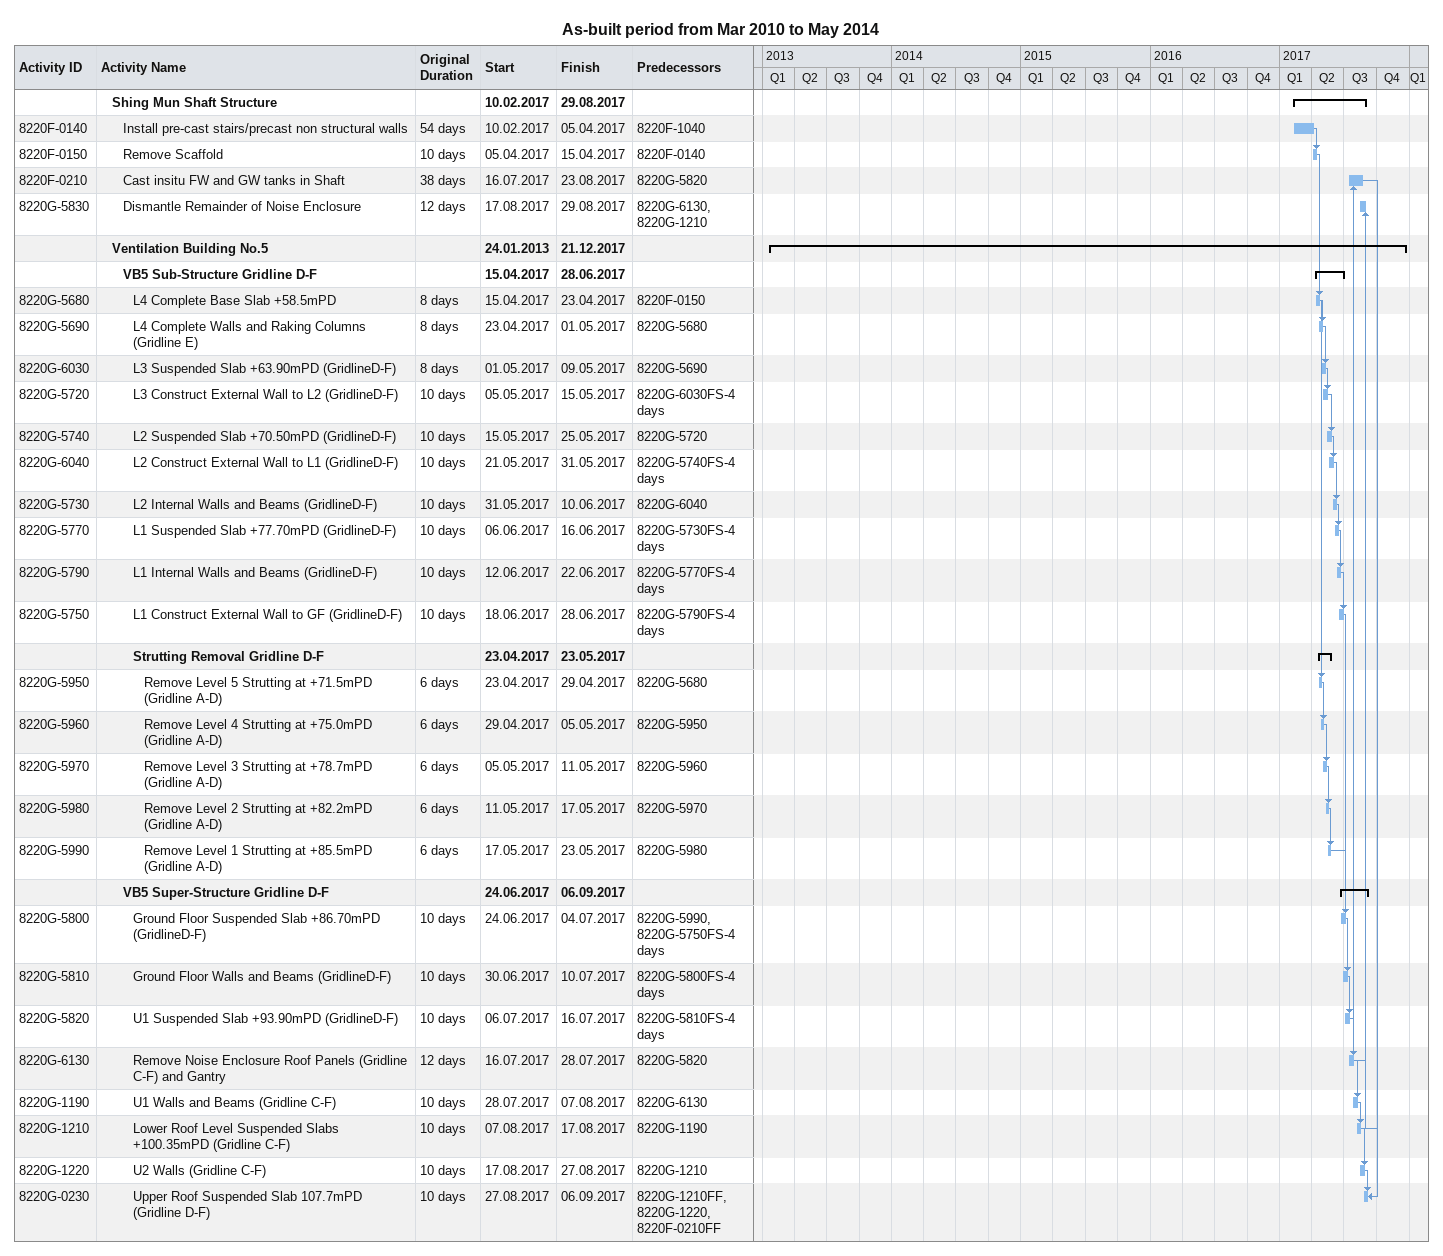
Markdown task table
As-built period from Mar 2010 to May 2014

| ID | Level | Task | Original duration | Start | Finish | Predecessors |
|---|---|---|---|---|---|---|
|  | 2 | **Shing Mun Shaft Structure** |  | 2017-02-10 | 2017-08-29 |  |
| 8220F-0140 | 3 | Install pre-cast stairs/precast non structural walls | 54d | 2017-02-10 | 2017-04-05 | 8220F-1040 |
| 8220F-0150 | 3 | Remove Scaffold | 10d | 2017-04-05 | 2017-04-15 | 8220F-0140 |
| 8220F-0210 | 3 | Cast insitu FW and GW tanks in Shaft | 38d | 2017-07-16 | 2017-08-23 | 8220G-5820 |
| 8220G-5830 | 3 | Dismantle Remainder of Noise Enclosure | 12d | 2017-08-17 | 2017-08-29 | 8220G-6130, 8220G-1210 |
|  | 2 | **Ventilation Building No.5** |  | 2013-01-24 | 2017-12-21 |  |
|  | 3 | **VB5 Sub-Structure Gridline D-F** |  | 2017-04-15 | 2017-06-28 |  |
| 8220G-5680 | 4 | L4 Complete Base Slab +58.5mPD | 8d | 2017-04-15 | 2017-04-23 | 8220F-0150 |
| 8220G-5690 | 4 | L4 Complete Walls and Raking Columns (Gridline E) | 8d | 2017-04-23 | 2017-05-01 | 8220G-5680 |
| 8220G-6030 | 4 | L3 Suspended Slab +63.90mPD (GridlineD-F) | 8d | 2017-05-01 | 2017-05-09 | 8220G-5690 |
| 8220G-5720 | 4 | L3 Construct External Wall to L2 (GridlineD-F) | 10d | 2017-05-05 | 2017-05-15 | 8220G-6030FS-4d |
| 8220G-5740 | 4 | L2 Suspended Slab +70.50mPD (GridlineD-F) | 10d | 2017-05-15 | 2017-05-25 | 8220G-5720 |
| 8220G-6040 | 4 | L2 Construct External Wall to L1 (GridlineD-F) | 10d | 2017-05-21 | 2017-05-31 | 8220G-5740FS-4d |
| 8220G-5730 | 4 | L2 Internal Walls and Beams (GridlineD-F) | 10d | 2017-05-31 | 2017-06-10 | 8220G-6040 |
| 8220G-5770 | 4 | L1 Suspended Slab +77.70mPD (GridlineD-F) | 10d | 2017-06-06 | 2017-06-16 | 8220G-5730FS-4d |
| 8220G-5790 | 4 | L1 Internal Walls and Beams (GridlineD-F) | 10d | 2017-06-12 | 2017-06-22 | 8220G-5770FS-4d |
| 8220G-5750 | 4 | L1 Construct External Wall to GF (GridlineD-F) | 10d | 2017-06-18 | 2017-06-28 | 8220G-5790FS-4d |
|  | 4 | **Strutting Removal Gridline D-F** |  | 2017-04-23 | 2017-05-23 |  |
| 8220G-5950 | 5 | Remove Level 5 Strutting at +71.5mPD (Gridline A-D) | 6d | 2017-04-23 | 2017-04-29 | 8220G-5680 |
| 8220G-5960 | 5 | Remove Level 4 Strutting at +75.0mPD (Gridline A-D) | 6d | 2017-04-29 | 2017-05-05 | 8220G-5950 |
| 8220G-5970 | 5 | Remove Level 3 Strutting at +78.7mPD (Gridline A-D) | 6d | 2017-05-05 | 2017-05-11 | 8220G-5960 |
| 8220G-5980 | 5 | Remove Level 2 Strutting at +82.2mPD (Gridline A-D) | 6d | 2017-05-11 | 2017-05-17 | 8220G-5970 |
| 8220G-5990 | 5 | Remove Level 1 Strutting at +85.5mPD (Gridline A-D) | 6d | 2017-05-17 | 2017-05-23 | 8220G-5980 |
|  | 3 | **VB5 Super-Structure Gridline D-F** |  | 2017-06-24 | 2017-09-06 |  |
| 8220G-5800 | 4 | Ground Floor Suspended Slab +86.70mPD (GridlineD-F) | 10d | 2017-06-24 | 2017-07-04 | 8220G-5990, 8220G-5750FS-4d |
| 8220G-5810 | 4 | Ground Floor Walls and Beams (GridlineD-F) | 10d | 2017-06-30 | 2017-07-10 | 8220G-5800FS-4d |
| 8220G-5820 | 4 | U1 Suspended Slab +93.90mPD (GridlineD-F) | 10d | 2017-07-06 | 2017-07-16 | 8220G-5810FS-4d |
| 8220G-6130 | 4 | Remove Noise Enclosure Roof Panels (Gridline C-F) and Gantry | 12d | 2017-07-16 | 2017-07-28 | 8220G-5820 |
| 8220G-1190 | 4 | U1 Walls and Beams (Gridline C-F) | 10d | 2017-07-28 | 2017-08-07 | 8220G-6130 |
| 8220G-1210 | 4 | Lower Roof Level Suspended Slabs +100.35mPD (Gridline C-F) | 10d | 2017-08-07 | 2017-08-17 | 8220G-1190 |
| 8220G-1220 | 4 | U2 Walls (Gridline C-F) | 10d | 2017-08-17 | 2017-08-27 | 8220G-1210 |
| 8220G-0230 | 4 | Upper Roof Suspended Slab 107.7mPD (Gridline D-F) | 10d | 2017-08-27 | 2017-09-06 | 8220G-1210FF, 8220G-1220, 8220F-0210FF |
